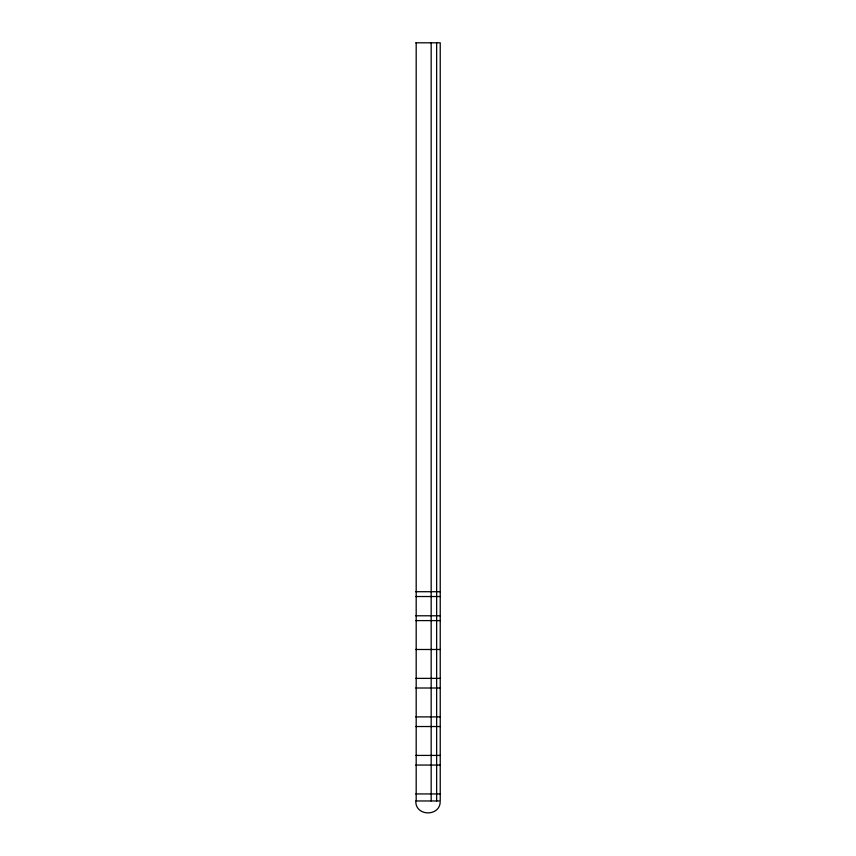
<?xml version="1.0" encoding="UTF-8"?>
<svg xmlns="http://www.w3.org/2000/svg" width="856" height="856" viewBox="0 0 856 856"><rect width="100%" height="100%" fill="white"/><g stroke="black" fill="none" stroke-linecap="round" stroke-linejoin="round"><path stroke-width="1.28" d="M440.187 802.04C439.684 816.485 416.316 816.485 415.813 802.04M415.77 42.8L440.23 42.8L440.23 800.97L415.77 800.97M415.77 591.71L440.23 591.71M415.77 596.525L440.23 596.525M415.77 615.785L440.23 615.785M415.77 620.6L440.23 620.6M415.77 649.49L440.23 649.49M415.77 678.38L440.23 678.38M415.77 688.01L440.23 688.01M415.77 716.9L440.23 716.9M415.77 726.53L440.23 726.53M415.77 755.42L440.23 755.42M415.77 765.05L440.23 765.05M415.77 793.94L440.23 793.94M436.646 42.8L436.646 800.97M431.167 42.8L431.167 800.97M416.187 42.8L416.187 800.97"/></g></svg>
